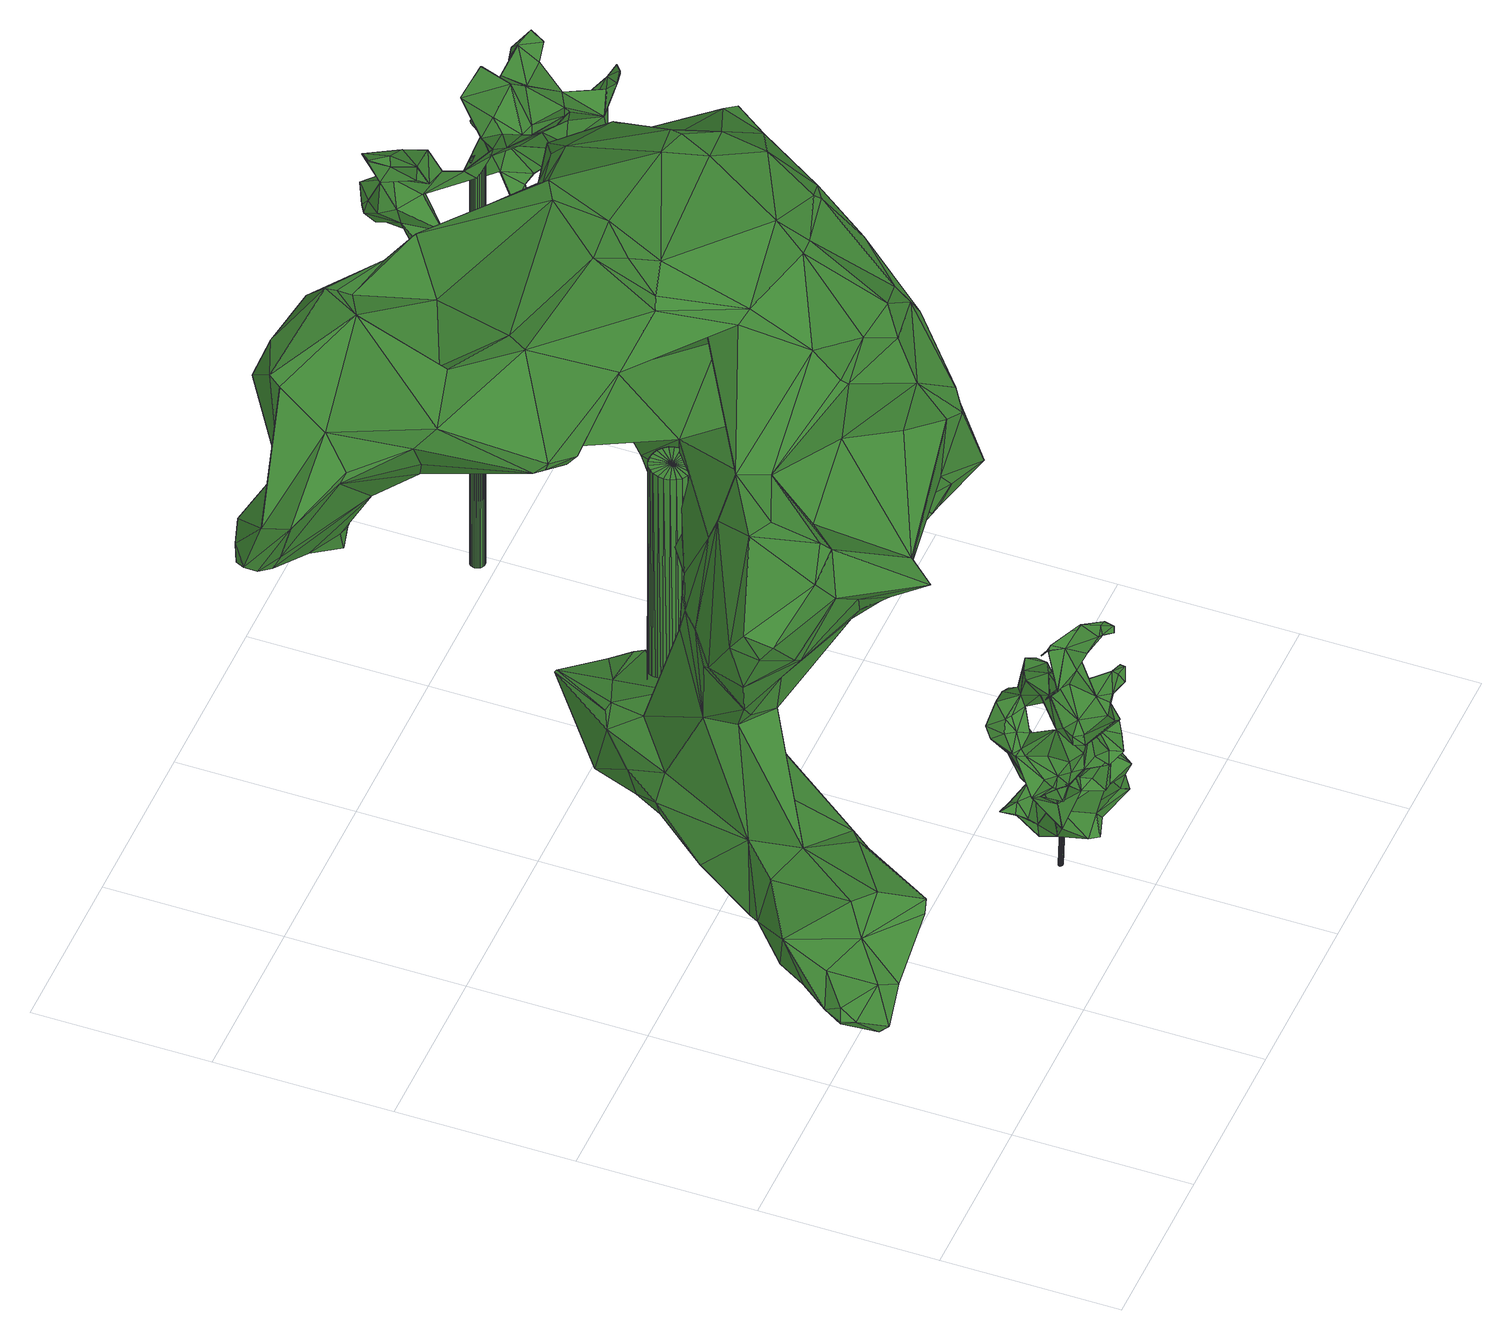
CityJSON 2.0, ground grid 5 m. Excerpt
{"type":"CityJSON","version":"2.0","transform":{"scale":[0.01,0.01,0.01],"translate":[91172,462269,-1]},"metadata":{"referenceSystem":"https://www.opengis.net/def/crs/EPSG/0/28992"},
"CityObjects":{
"tree1":{"type":"SolitaryVegetationObject","attributes":{"gtid":268,"crown_width_m":3.67,"crown_median_z":3.87,"trunk_H_m":4.57,"trunk_DBH_m":0.121,"trunk_radius_m":0.0605,"trunk_base_height_m":-0.7,"original_gtid":"273"},"geometry":[{"type":"Solid","lod":"3","boundaries":[[[[0,1,2]],[[3,4,5]],[[6,7,8]],[[9,10,11]],[[8,12,13]],[[14,15,16]],[[10,14,16]],[[17,7,6]],[[18,19,20]],[[21,0,22]],[[23,24,25]],[[26,27,28]],[[26,28,29]],[[30,31,32]],[[30,32,33]],[[34,35,36]],[[37,38,39]],[[37,39,40]],[[41,42,8]],[[43,28,44]],[[45,46,47]],[[8,13,41]],[[48,49,50]],[[51,19,52]],[[18,52,19]],[[53,54,55]],[[53,55,56]],[[57,58,59]],[[60,61,62]],[[63,64,65]],[[66,67,58]],[[68,69,70]],[[71,72,73]],[[74,75,76]],[[27,44,28]],[[77,78,79]],[[48,58,57]],[[51,52,80]],[[81,82,83]],[[36,84,34]],[[85,86,79]],[[75,87,88]],[[89,78,90]],[[60,46,61]],[[91,61,46]],[[46,45,92]],[[79,93,77]],[[94,95,96]],[[86,97,98]],[[99,100,101]],[[102,101,100]],[[103,104,105]],[[106,107,1]],[[33,25,24]],[[78,102,79]],[[108,109,110]],[[111,110,109]],[[112,113,114]],[[115,116,30]],[[80,52,117]],[[118,108,119]],[[111,108,118]],[[71,73,120]],[[12,41,13]],[[73,115,120]],[[121,122,123]],[[59,67,124]],[[125,126,11]],[[97,86,22]],[[127,63,128]],[[103,98,97]],[[97,129,130]],[[103,130,129]],[[121,49,83]],[[95,131,45]],[[91,46,117]],[[22,0,97]],[[76,84,36]],[[106,132,133]],[[134,77,135]],[[136,24,23]],[[137,138,139]],[[140,141,142]],[[143,64,63]],[[138,137,144]],[[138,144,145]],[[17,6,146]],[[22,86,21]],[[133,132,147]],[[148,149,84]],[[111,109,108]],[[131,85,150]],[[131,94,85]],[[23,25,33]],[[94,86,85]],[[21,86,94]],[[95,94,131]],[[151,5,152]],[[73,32,31]],[[6,42,41]],[[142,9,151]],[[6,8,42]],[[38,153,39]],[[39,153,154]],[[89,90,155]],[[26,156,4]],[[89,155,157]],[[158,144,159]],[[144,149,145]],[[160,139,138]],[[85,79,100]],[[17,137,119]],[[161,162,96]],[[21,96,162]],[[94,96,21]],[[41,163,6]],[[159,6,163]],[[82,59,164]],[[45,47,95]],[[16,165,166]],[[5,4,167]],[[155,168,157]],[[40,169,170]],[[24,75,33]],[[98,103,105]],[[136,145,24]],[[136,171,145]],[[4,156,167]],[[44,172,173]],[[138,145,160]],[[174,160,145]],[[98,175,79]],[[89,176,101]],[[157,176,89]],[[11,126,177]],[[75,178,29]],[[29,179,75]],[[99,85,100]],[[16,166,180]],[[73,31,116]],[[50,149,144]],[[84,149,50]],[[38,181,153]],[[128,153,181]],[[182,44,173]],[[8,183,12]],[[184,1,185]],[[184,185,106]],[[65,154,153]],[[174,186,187]],[[188,77,189]],[[158,159,190]],[[158,190,191]],[[76,152,74]],[[192,82,164]],[[152,5,74]],[[169,133,193]],[[113,161,194]],[[153,128,63]],[[39,133,40]],[[86,98,79]],[[2,64,129]],[[137,146,144]],[[70,69,29]],[[115,195,157]],[[145,196,174]],[[189,197,188]],[[106,133,39]],[[180,166,198]],[[180,198,93]],[[176,195,199]],[[157,195,176]],[[63,65,153]],[[191,200,187]],[[121,201,49]],[[99,202,20]],[[85,99,20]],[[23,33,32]],[[203,27,204]],[[87,115,30]],[[7,17,183]],[[103,143,104]],[[78,77,134]],[[59,58,67]],[[35,201,123]],[[205,201,35]],[[206,175,98]],[[151,207,140]],[[127,143,63]],[[161,96,95]],[[208,3,5]],[[176,56,101]],[[209,120,172]],[[209,71,120]],[[173,172,120]],[[193,170,169]],[[56,55,101]],[[190,17,210]],[[173,120,168]],[[182,173,168]],[[124,211,29]],[[120,115,157]],[[178,74,167]],[[93,189,77]],[[76,75,148]],[[212,121,83]],[[108,210,119]],[[49,201,205]],[[142,151,140]],[[213,156,29]],[[122,212,214]],[[215,122,214]],[[68,216,188]],[[66,217,218]],[[180,125,10]],[[155,90,168]],[[60,47,46]],[[215,76,123]],[[0,162,1]],[[215,152,76]],[[141,140,215]],[[215,140,207]],[[177,219,220]],[[147,62,61]],[[184,106,1]],[[40,133,169]],[[221,190,159]],[[64,143,103]],[[115,87,222]],[[128,181,208]],[[97,223,103]],[[2,97,0]],[[51,92,45]],[[51,45,150]],[[150,85,20]],[[151,220,219]],[[64,103,129]],[[179,204,75]],[[150,45,131]],[[133,147,193]],[[81,57,59]],[[214,141,215]],[[224,47,60]],[[224,60,194]],[[95,47,224]],[[209,172,27]],[[5,167,74]],[[115,222,225]],[[158,50,144]],[[123,201,121]],[[84,205,226]],[[212,122,121]],[[50,217,66]],[[50,66,48]],[[217,50,158]],[[199,40,176]],[[191,218,158]],[[165,189,166]],[[154,65,227]],[[68,15,69]],[[106,185,112]],[[8,7,183]],[[194,161,95]],[[95,224,194]],[[148,84,76]],[[187,200,174]],[[76,228,35]],[[87,30,88]],[[76,36,228]],[[215,207,152]],[[152,207,151]],[[33,88,30]],[[24,145,75]],[[187,186,191]],[[151,127,5]],[[83,57,81]],[[49,57,83]],[[48,57,49]],[[124,67,211]],[[2,229,64]],[[73,116,115]],[[124,164,59]],[[93,177,180]],[[16,180,10]],[[93,198,189]],[[166,189,198]],[[177,230,219]],[[231,62,114]],[[212,83,82]],[[137,17,146]],[[159,144,146]],[[159,146,6]],[[43,44,232]],[[77,188,216]],[[77,216,43]],[[10,9,142]],[[127,151,143]],[[219,143,151]],[[51,80,92]],[[150,20,51]],[[14,142,233]],[[221,183,17]],[[14,233,214]],[[234,14,214]],[[92,80,46]],[[46,80,117]],[[16,68,197]],[[188,197,68]],[[116,31,30]],[[157,168,120]],[[54,235,202]],[[23,32,72]],[[44,27,172]],[[4,222,26]],[[87,26,222]],[[1,162,161]],[[113,1,161]],[[20,19,51]],[[208,5,127]],[[75,204,87]],[[49,205,50]],[[225,4,3]],[[12,163,41]],[[10,142,14]],[[21,162,0]],[[54,202,55]],[[101,55,202]],[[81,59,82]],[[134,90,78]],[[213,167,156]],[[178,167,213]],[[136,23,72]],[[73,72,32]],[[12,183,221]],[[97,130,223]],[[223,130,103]],[[148,75,149]],[[145,149,75]],[[40,199,37]],[[193,235,170]],[[53,236,54]],[[53,40,236]],[[53,56,40]],[[189,165,197]],[[179,196,171]],[[145,171,196]],[[54,236,235]],[[180,126,125]],[[177,126,180]],[[29,211,196]],[[196,179,29]],[[215,123,122]],[[76,35,123]],[[170,235,236]],[[170,236,40]],[[40,56,176]],[[227,65,229]],[[65,64,229]],[[17,119,210]],[[190,221,17]],[[89,102,78]],[[119,137,118]],[[108,190,210]],[[75,88,33]],[[102,89,101]],[[237,105,104]],[[27,26,204]],[[225,3,195]],[[195,3,199]],[[28,238,29]],[[199,3,37]],[[37,3,208]],[[206,104,230]],[[143,219,104]],[[137,139,118]],[[239,66,218]],[[239,218,191]],[[212,192,214]],[[82,192,212]],[[182,232,44]],[[29,156,26]],[[35,228,36]],[[99,101,202]],[[209,27,203]],[[61,91,240]],[[182,168,134]],[[134,168,90]],[[43,216,238]],[[28,43,238]],[[70,29,238]],[[235,240,91]],[[108,139,190]],[[105,206,98]],[[234,214,29]],[[225,195,115]],[[191,190,200]],[[196,239,174]],[[160,174,200]],[[211,66,239]],[[211,239,196]],[[165,16,197]],[[174,239,186]],[[211,67,66]],[[186,239,191]],[[158,218,217]],[[10,125,11]],[[194,231,114]],[[178,75,74]],[[231,60,62]],[[241,232,134]],[[182,134,232]],[[68,16,15]],[[136,72,171]],[[194,114,113]],[[93,230,177]],[[79,230,93]],[[135,241,134]],[[234,29,69]],[[234,69,15]],[[179,171,72]],[[72,204,179]],[[209,72,71]],[[26,87,204]],[[175,230,79]],[[225,222,4]],[[37,208,181]],[[37,181,38]],[[208,127,128]],[[84,50,205]],[[72,209,203]],[[213,29,178]],[[194,60,231]],[[9,11,242]],[[11,177,242]],[[220,242,177]],[[151,242,220]],[[9,242,151]],[[235,52,18]],[[68,238,216]],[[15,14,234]],[[39,154,107]],[[112,185,113]],[[159,163,221]],[[221,163,12]],[[102,100,79]],[[104,219,230]],[[112,132,106]],[[147,132,112]],[[113,185,1]],[[2,1,229]],[[227,243,154]],[[1,243,227]],[[39,107,106]],[[97,2,129]],[[1,227,229]],[[1,107,243]],[[243,107,154]],[[147,114,62]],[[147,112,114]],[[142,141,233]],[[202,235,18]],[[202,18,20]],[[147,240,193]],[[61,240,147]],[[193,240,235]],[[70,238,68]],[[237,206,105]],[[237,104,206]],[[206,230,175]],[[108,110,139]],[[118,139,111]],[[111,139,110]],[[190,139,200]],[[200,139,160]],[[43,232,77]],[[77,232,135]],[[135,232,241]],[[117,52,91]],[[235,91,52]],[[214,233,141]],[[203,204,72]],[[205,35,226]],[[34,226,35]],[[84,226,34]],[[66,58,48]],[[214,192,164]],[[29,164,124]],[[214,164,29]],[[244,245,246]],[[244,246,247]],[[247,246,248]],[[247,248,249]],[[246,245,250]],[[246,250,248]],[[248,250,251]],[[248,251,249]],[[250,245,252]],[[250,252,251]],[[251,252,253]],[[251,253,249]],[[252,245,254]],[[252,254,253]],[[253,254,255]],[[253,255,249]],[[254,245,256]],[[254,256,255]],[[255,256,257]],[[255,257,249]],[[256,245,258]],[[256,258,257]],[[257,258,259]],[[257,259,249]],[[258,245,260]],[[258,260,259]],[[259,260,261]],[[259,261,249]],[[260,245,262]],[[260,262,261]],[[261,262,263]],[[261,263,249]],[[262,245,264]],[[262,264,263]],[[263,264,265]],[[263,265,249]],[[264,245,266]],[[264,266,265]],[[265,266,267]],[[265,267,249]],[[266,245,268]],[[266,268,267]],[[267,268,269]],[[267,269,249]],[[268,245,270]],[[268,270,269]],[[269,270,271]],[[269,271,249]],[[270,245,272]],[[270,272,271]],[[271,272,273]],[[271,273,249]],[[272,245,274]],[[272,274,273]],[[273,274,275]],[[273,275,249]],[[274,245,276]],[[274,276,275]],[[275,276,277]],[[275,277,249]],[[276,245,278]],[[276,278,277]],[[277,278,279]],[[277,279,249]],[[278,245,280]],[[278,280,279]],[[279,280,281]],[[279,281,249]],[[280,245,282]],[[280,282,281]],[[281,282,283]],[[281,283,249]],[[282,245,284]],[[282,284,283]],[[283,284,285]],[[283,285,249]],[[284,245,286]],[[284,286,285]],[[285,286,287]],[[285,287,249]],[[286,245,288]],[[286,288,287]],[[287,288,289]],[[287,289,249]],[[288,245,290]],[[288,290,289]],[[289,290,291]],[[289,291,249]],[[290,245,292]],[[290,292,291]],[[291,292,293]],[[291,293,249]],[[292,245,244]],[[292,244,293]],[[293,244,247]],[[293,247,249]]]]}]},
"tree2":{"type":"SolitaryVegetationObject","attributes":{"gtid":142,"crown_width_m":17.83,"crown_median_z":10.06,"trunk_H_m":10.73,"trunk_DBH_m":1.25,"trunk_radius_m":0.626,"trunk_base_height_m":-0.67,"original_gtid":"146"},"geometry":[{"type":"Solid","lod":"3","boundaries":[[[[294,295,296]],[[297,298,299]],[[300,301,302]],[[303,304,305]],[[306,307,308]],[[309,310,311]],[[312,313,307]],[[314,315,316]],[[317,318,319]],[[310,320,311]],[[321,322,323]],[[324,325,326]],[[326,325,327]],[[326,327,328]],[[329,330,331]],[[332,333,334]],[[335,336,337]],[[314,338,315]],[[339,315,338]],[[340,341,336]],[[342,336,341]],[[343,344,345]],[[346,347,348]],[[349,301,350]],[[351,352,353]],[[354,355,320]],[[354,330,355]],[[356,357,358]],[[328,359,360]],[[361,362,363]],[[360,359,364]],[[365,366,367]],[[359,328,368]],[[369,370,371]],[[372,373,374]],[[314,375,338]],[[335,376,336]],[[377,378,379]],[[380,378,377]],[[381,382,383]],[[384,385,386]],[[387,388,389]],[[363,390,391]],[[392,393,394]],[[395,396,397]],[[319,318,398]],[[399,347,346]],[[294,296,400]],[[294,400,401]],[[397,402,403]],[[404,405,406]],[[339,338,395]],[[407,408,404]],[[409,404,408]],[[325,410,327]],[[411,412,413]],[[305,414,303]],[[415,361,416]],[[352,388,417]],[[418,419,420]],[[421,422,423]],[[353,424,425]],[[426,427,428]],[[297,426,428]],[[429,430,431]],[[377,321,432]],[[433,321,377]],[[434,319,435]],[[436,437,299]],[[438,379,439]],[[440,441,442]],[[443,353,340]],[[350,444,445]],[[377,432,446]],[[447,448,449]],[[308,307,313]],[[450,451,452]],[[436,299,298]],[[453,305,454]],[[305,304,454]],[[412,455,413]],[[328,360,326]],[[435,456,457]],[[458,459,308]],[[458,308,313]],[[383,460,442]],[[461,462,328]],[[463,408,407]],[[321,323,464]],[[434,465,317]],[[466,437,467]],[[374,422,421]],[[459,374,308]],[[415,468,469]],[[421,308,374]],[[316,470,403]],[[379,378,471]],[[361,472,362]],[[473,294,401]],[[474,475,447]],[[379,322,433]],[[344,476,477]],[[448,446,478]],[[478,446,432]],[[304,303,479]],[[412,467,436]],[[432,480,475]],[[480,447,475]],[[481,482,483]],[[342,341,484]],[[436,467,437]],[[485,486,487]],[[485,487,488]],[[440,489,441]],[[412,298,490]],[[299,437,466]],[[466,297,299]],[[426,297,466]],[[447,449,474]],[[379,433,377]],[[439,379,483]],[[363,362,440]],[[312,307,306]],[[491,312,306]],[[448,478,449]],[[474,449,478]],[[306,421,390]],[[312,492,313]],[[306,390,491]],[[491,493,312]],[[336,342,337]],[[414,305,453]],[[304,494,495]],[[310,454,495]],[[493,309,312]],[[493,453,309]],[[446,448,380]],[[453,454,309]],[[496,479,303]],[[353,425,340]],[[308,421,306]],[[497,498,499]],[[453,493,414]],[[447,500,448]],[[390,501,491]],[[446,380,377]],[[473,401,502]],[[473,502,503]],[[325,324,441]],[[362,489,440]],[[313,504,458]],[[458,504,330]],[[493,382,505]],[[372,506,431]],[[505,382,381]],[[501,383,382]],[[501,382,491]],[[336,376,340]],[[346,507,399]],[[399,507,508]],[[509,406,510]],[[406,405,510]],[[461,511,462]],[[328,327,343]],[[383,442,381]],[[324,381,442]],[[324,442,441]],[[417,424,352]],[[493,491,382]],[[512,310,494]],[[513,514,426]],[[433,322,321]],[[478,475,474]],[[478,432,475]],[[486,500,367]],[[447,367,500]],[[432,321,480]],[[435,515,434]],[[516,455,427]],[[490,427,455]],[[517,518,356]],[[479,519,304]],[[387,520,521]],[[522,523,524]],[[524,523,517]],[[434,317,319]],[[512,525,526]],[[527,512,526]],[[353,443,351]],[[426,528,513]],[[297,428,298]],[[420,519,479]],[[436,298,412]],[[503,455,516]],[[296,529,400]],[[403,530,316]],[[384,509,531]],[[532,484,417]],[[424,417,484]],[[521,386,533]],[[507,534,508]],[[337,535,536]],[[537,396,538]],[[309,311,492]],[[539,540,541]],[[542,543,544]],[[542,545,543]],[[439,483,482]],[[340,425,341]],[[424,341,425]],[[379,438,322]],[[481,483,546]],[[379,546,483]],[[480,321,367]],[[547,439,482]],[[548,549,550]],[[480,367,447]],[[547,551,438]],[[434,515,465]],[[552,465,515]],[[348,553,468]],[[356,548,554]],[[504,492,311]],[[340,555,556]],[[438,439,547]],[[327,476,343]],[[399,542,544]],[[399,545,542]],[[367,321,464]],[[390,460,501]],[[390,363,460]],[[457,515,435]],[[457,552,515]],[[557,402,558]],[[427,558,402]],[[490,455,412]],[[479,559,420]],[[456,384,531]],[[459,372,374]],[[560,395,561]],[[359,368,550]],[[462,368,328]],[[562,396,537]],[[563,554,564]],[[332,545,399]],[[565,566,567]],[[353,352,424]],[[503,502,455]],[[413,455,502]],[[427,426,558]],[[448,378,380]],[[358,369,549]],[[568,517,523]],[[568,523,543]],[[469,435,319]],[[456,435,469]],[[488,569,546]],[[481,546,569]],[[548,356,358]],[[457,456,510]],[[465,552,570]],[[409,564,344]],[[505,370,571]],[[570,444,300]],[[558,426,514]],[[409,408,563]],[[499,563,408]],[[527,572,331]],[[526,572,527]],[[309,454,310]],[[411,375,573]],[[411,401,375]],[[567,574,333]],[[421,423,391]],[[362,472,392]],[[419,575,576]],[[543,523,522]],[[427,402,516]],[[441,410,325]],[[441,489,410]],[[494,519,420]],[[378,448,471]],[[552,457,444]],[[470,316,577]],[[315,577,316]],[[513,578,557]],[[528,578,513]],[[402,557,578]],[[579,569,540]],[[579,481,569]],[[320,355,311]],[[513,557,514]],[[557,558,514]],[[302,477,580]],[[384,386,509]],[[521,509,386]],[[445,404,409]],[[450,581,451]],[[482,581,450]],[[344,302,349]],[[344,349,409]],[[560,561,375]],[[343,461,328]],[[570,300,302]],[[582,583,387]],[[409,350,445]],[[335,337,536]],[[584,408,463]],[[499,408,584]],[[585,395,586]],[[531,509,510]],[[531,510,456]],[[444,457,510]],[[477,302,344]],[[396,587,538]],[[493,505,571]],[[493,571,414]],[[576,420,419]],[[588,568,418]],[[348,468,415]],[[369,571,370]],[[324,326,589]],[[494,310,495]],[[371,364,369]],[[431,430,400]],[[315,339,577]],[[339,470,577]],[[391,529,416]],[[391,416,361]],[[469,384,456]],[[322,551,323]],[[438,551,322]],[[445,444,510]],[[590,477,476]],[[590,476,410]],[[415,319,398]],[[319,415,469]],[[410,394,590]],[[516,397,591]],[[553,347,399]],[[397,403,470]],[[538,562,537]],[[335,582,451]],[[497,522,498]],[[419,418,575]],[[576,575,334]],[[489,392,410]],[[294,473,592]],[[592,295,294]],[[593,295,592]],[[526,525,576]],[[351,443,389]],[[544,385,399]],[[594,485,546]],[[296,595,346]],[[440,460,363]],[[583,536,532]],[[303,414,571]],[[303,571,496]],[[402,578,403]],[[317,580,318]],[[524,517,596]],[[517,356,596]],[[337,342,535]],[[348,347,553]],[[370,324,589]],[[370,589,371]],[[335,536,582]],[[582,536,583]],[[367,366,486]],[[541,366,365]],[[541,488,366]],[[532,536,535]],[[529,373,400]],[[518,517,559]],[[522,597,543]],[[375,314,573]],[[348,296,346]],[[598,581,481]],[[354,320,512]],[[544,533,386]],[[351,389,352]],[[393,398,318]],[[318,580,393]],[[381,324,370]],[[381,370,505]],[[398,393,415]],[[586,372,459]],[[539,556,540]],[[339,397,470]],[[395,397,339]],[[516,402,397]],[[332,418,545]],[[352,389,388]],[[331,599,329]],[[507,346,595]],[[464,365,367]],[[349,302,301]],[[405,404,445]],[[448,500,471]],[[510,405,445]],[[600,518,559]],[[600,559,479]],[[334,575,601]],[[362,392,489]],[[417,602,532]],[[388,602,417]],[[387,389,520]],[[364,549,369]],[[554,522,524]],[[428,490,298]],[[520,539,509]],[[519,494,304]],[[296,416,529]],[[603,587,396]],[[538,334,562]],[[585,587,603]],[[395,603,396]],[[528,403,578]],[[395,585,603]],[[535,484,532]],[[304,495,454]],[[467,530,466]],[[573,530,467]],[[343,476,344]],[[504,313,492]],[[517,604,559]],[[420,559,604]],[[524,596,554]],[[554,511,564]],[[356,554,596]],[[548,358,549]],[[345,564,511]],[[359,549,364]],[[340,605,555]],[[389,443,520]],[[392,394,410]],[[393,392,472]],[[361,393,472]],[[554,462,511]],[[521,584,387]],[[544,584,521]],[[511,461,345]],[[360,364,589]],[[371,589,364]],[[360,589,326]],[[593,592,473]],[[482,450,547]],[[507,595,593]],[[407,606,450]],[[544,597,499]],[[543,597,544]],[[533,544,521]],[[526,334,572]],[[526,576,334]],[[440,442,460]],[[399,508,565]],[[395,338,561]],[[607,534,507]],[[595,295,593]],[[296,295,595]],[[340,556,443]],[[518,608,357]],[[499,609,563]],[[588,420,568]],[[532,387,583]],[[388,387,532]],[[602,388,532]],[[421,391,390]],[[394,477,590]],[[461,343,345]],[[550,549,359]],[[375,561,338]],[[503,516,473]],[[411,573,467]],[[411,467,412]],[[349,350,409]],[[568,604,517]],[[565,567,333]],[[600,496,608]],[[608,496,571]],[[600,479,496]],[[348,416,296]],[[415,416,348]],[[317,465,570]],[[330,329,458]],[[598,481,605]],[[547,450,606]],[[494,420,525]],[[576,525,420]],[[570,580,317]],[[422,373,423]],[[512,494,525]],[[565,574,566]],[[565,610,574]],[[504,355,330]],[[527,354,512]],[[386,385,544]],[[469,385,384]],[[527,331,354]],[[354,331,330]],[[570,552,444]],[[579,555,605]],[[423,373,529]],[[579,605,481]],[[300,350,301]],[[300,444,350]],[[570,302,580]],[[345,344,564]],[[409,563,564]],[[361,363,391]],[[426,403,528]],[[582,387,584]],[[582,584,463]],[[544,499,584]],[[375,506,560]],[[545,418,568]],[[545,568,543]],[[509,521,520]],[[410,476,327]],[[334,538,587]],[[334,587,572]],[[431,373,372]],[[411,502,401]],[[413,502,411]],[[562,334,396]],[[341,424,484]],[[342,484,535]],[[415,393,361]],[[554,548,368]],[[462,554,368]],[[563,609,554]],[[593,473,607]],[[368,548,550]],[[597,497,499]],[[522,497,597]],[[554,609,522]],[[547,611,551]],[[498,522,609]],[[498,609,499]],[[477,612,580]],[[394,612,477]],[[428,427,490]],[[580,612,393]],[[394,393,612]],[[588,418,420]],[[332,601,418]],[[418,601,575]],[[334,601,332]],[[399,333,332]],[[311,355,504]],[[401,400,430]],[[401,430,375]],[[506,586,560]],[[506,372,586]],[[316,530,314]],[[573,314,530]],[[560,586,395]],[[423,529,391]],[[357,356,518]],[[451,581,335]],[[481,581,482]],[[598,335,581]],[[591,396,610]],[[396,591,397]],[[539,443,556]],[[334,574,613]],[[396,334,613]],[[429,375,430]],[[399,565,333]],[[396,613,610]],[[508,534,516]],[[607,516,534]],[[406,509,541]],[[569,541,540]],[[608,369,358]],[[600,608,518]],[[568,420,604]],[[574,610,613]],[[591,610,565]],[[591,565,508]],[[358,357,614]],[[608,571,369]],[[608,614,357]],[[608,358,614]],[[579,540,555]],[[556,555,540]],[[520,443,539]],[[400,373,431]],[[551,611,323]],[[323,611,464]],[[464,611,365]],[[404,406,611]],[[404,611,407]],[[374,373,422]],[[407,611,606]],[[547,606,611]],[[331,587,585]],[[572,587,331]],[[333,574,334]],[[566,574,567]],[[459,599,586]],[[331,585,599]],[[586,599,585]],[[458,599,459]],[[329,599,458]],[[452,463,407]],[[407,450,452]],[[463,452,582]],[[451,582,452]],[[516,607,473]],[[516,591,508]],[[607,507,593]],[[509,539,541]],[[512,320,310]],[[309,492,312]],[[375,429,506]],[[431,506,429]],[[611,541,365]],[[541,569,488]],[[611,406,541]],[[426,530,403]],[[466,530,426]],[[366,488,487]],[[469,468,385]],[[399,385,468]],[[553,399,468]],[[501,460,383]],[[605,340,376]],[[598,605,376]],[[335,598,376]],[[471,500,486]],[[366,487,486]],[[379,471,594]],[[546,379,594]],[[546,485,488]],[[471,486,485]],[[594,471,485]],[[615,616,617]],[[615,617,618]],[[618,617,619]],[[618,619,620]],[[617,616,621]],[[617,621,619]],[[619,621,622]],[[619,622,620]],[[621,616,623]],[[621,623,622]],[[622,623,624]],[[622,624,620]],[[623,616,625]],[[623,625,624]],[[624,625,626]],[[624,626,620]],[[625,616,627]],[[625,627,626]],[[626,627,628]],[[626,628,620]],[[627,616,629]],[[627,629,628]],[[628,629,630]],[[628,630,620]],[[629,616,631]],[[629,631,630]],[[630,631,632]],[[630,632,620]],[[631,616,633]],[[631,633,632]],[[632,633,634]],[[632,634,620]],[[633,616,635]],[[633,635,634]],[[634,635,636]],[[634,636,620]],[[635,616,637]],[[635,637,636]],[[636,637,638]],[[636,638,620]],[[637,616,639]],[[637,639,638]],[[638,639,640]],[[638,640,620]],[[639,616,641]],[[639,641,640]],[[640,641,642]],[[640,642,620]],[[641,616,643]],[[641,643,642]],[[642,643,644]],[[642,644,620]],[[643,616,645]],[[643,645,644]],[[644,645,646]],[[644,646,620]],[[645,616,647]],[[645,647,646]],[[646,647,648]],[[646,648,620]],[[647,616,649]],[[647,649,648]],[[648,649,650]],[[648,650,620]],[[649,616,651]],[[649,651,650]],[[650,651,652]],[[650,652,620]],[[651,616,653]],[[651,653,652]],[[652,653,654]],[[652,654,620]],[[653,616,655]],[[653,655,654]],[[654,655,656]],[[654,656,620]],[[655,616,657]],[[655,657,656]],[[656,657,658]],[[656,658,620]],[[657,616,659]],[[657,659,658]],[[658,659,660]],[[658,660,620]],[[659,616,661]],[[659,661,660]],[[660,661,662]],[[660,662,620]],[[661,616,663]],[[661,663,662]],[[662,663,664]],[[662,664,620]],[[663,616,615]],[[663,615,664]],[[664,615,618]],[[664,618,620]]]]}]},
"tree3":{"type":"SolitaryVegetationObject","attributes":{"gtid":144,"crown_width_m":5.52,"crown_median_z":13.32,"trunk_H_m":14.08,"trunk_DBH_m":0.417,"trunk_radius_m":0.209,"trunk_base_height_m":-0.76,"original_gtid":"148"},"geometry":[{"type":"Solid","lod":"3","boundaries":[[[[665,666,667]],[[668,669,670]],[[671,672,673]],[[674,675,676]],[[677,678,679]],[[680,681,682]],[[683,684,685]],[[686,680,682]],[[687,688,689]],[[674,690,675]],[[691,686,692]],[[692,693,694]],[[695,696,697]],[[698,669,668]],[[697,687,699]],[[678,700,701]],[[702,703,704]],[[705,706,707]],[[708,669,698]],[[670,669,708]],[[676,709,687]],[[676,687,697]],[[710,711,712]],[[713,714,715]],[[713,716,714]],[[717,718,719]],[[717,719,720]],[[721,722,723]],[[685,724,725]],[[726,727,728]],[[725,729,730]],[[731,732,733]],[[731,733,734]],[[695,735,672]],[[736,737,738]],[[665,667,739]],[[723,698,721]],[[735,740,673]],[[741,742,743]],[[737,744,745]],[[746,747,748]],[[749,750,751]],[[706,752,753]],[[728,695,697]],[[754,755,676]],[[756,680,757]],[[739,716,758]],[[759,760,744]],[[761,703,762]],[[763,764,765]],[[671,766,672]],[[767,738,745]],[[768,769,770]],[[771,772,668]],[[721,668,772]],[[676,675,754]],[[698,723,708]],[[773,749,774]],[[749,751,774]],[[668,670,771]],[[775,776,673]],[[759,718,760]],[[712,777,752]],[[706,705,751]],[[684,778,779]],[[761,680,686]],[[761,686,780]],[[673,740,775]],[[727,775,740]],[[678,693,679]],[[744,748,759]],[[730,741,743]],[[781,720,782]],[[683,743,742]],[[735,695,740]],[[734,770,769]],[[768,783,695]],[[727,726,784]],[[727,784,775]],[[739,758,665]],[[742,785,683]],[[786,683,785]],[[745,787,767]],[[729,725,724]],[[685,684,724]],[[788,789,790]],[[666,763,791]],[[765,792,763]],[[760,718,717]],[[704,793,702]],[[686,682,692]],[[756,779,794]],[[770,795,783]],[[752,796,753]],[[752,701,796]],[[730,743,685]],[[730,685,725]],[[685,743,683]],[[797,751,705]],[[746,798,747]],[[678,799,700]],[[760,717,787]],[[787,800,767]],[[766,781,782]],[[766,782,670]],[[787,717,720]],[[787,720,788]],[[714,801,715]],[[763,715,801]],[[711,701,777]],[[781,671,775]],[[776,775,671]],[[802,803,786]],[[701,700,796]],[[718,759,747]],[[721,698,668]],[[762,804,805]],[[802,805,679]],[[736,738,767]],[[724,779,729]],[[806,804,762]],[[806,677,804]],[[807,808,809]],[[810,793,704]],[[811,800,812]],[[751,750,710]],[[680,803,802]],[[710,712,706]],[[701,694,678]],[[693,678,694]],[[754,713,813]],[[754,813,814]],[[785,805,786]],[[786,805,802]],[[815,816,773]],[[812,817,818]],[[736,819,820]],[[767,819,736]],[[722,821,822]],[[800,819,767]],[[722,822,723]],[[794,683,823]],[[794,823,803]],[[666,791,667]],[[695,672,768]],[[800,824,819]],[[691,825,808]],[[701,752,777]],[[758,716,690]],[[758,809,826]],[[827,820,828]],[[679,829,677]],[[774,770,773]],[[680,802,681]],[[748,747,759]],[[700,799,825]],[[808,780,691]],[[818,784,699]],[[744,830,745]],[[809,831,832]],[[809,833,831]],[[733,815,734]],[[679,805,829]],[[787,788,790]],[[712,711,777]],[[746,748,737]],[[818,817,789]],[[742,805,785]],[[799,834,825]],[[814,792,835]],[[754,814,755]],[[789,836,818]],[[773,816,837]],[[773,837,753]],[[718,747,798]],[[677,799,678]],[[745,830,787]],[[706,712,752]],[[728,740,695]],[[809,758,807]],[[688,687,838]],[[834,808,825]],[[684,779,724]],[[732,723,822]],[[711,750,694]],[[819,824,820]],[[839,836,789]],[[713,690,716]],[[805,742,840]],[[805,840,762]],[[774,795,770]],[[808,795,774]],[[730,757,741]],[[744,760,830]],[[711,694,701]],[[818,699,812]],[[841,842,821]],[[680,761,762]],[[736,820,827]],[[837,816,843]],[[749,796,750]],[[740,728,727]],[[780,835,761]],[[692,682,681]],[[829,805,804]],[[765,704,703]],[[745,738,737]],[[758,690,807]],[[841,827,816]],[[732,822,821]],[[816,732,821]],[[841,736,827]],[[732,731,844]],[[677,829,804]],[[821,842,816]],[[841,816,842]],[[810,764,832]],[[814,780,808]],[[774,814,808]],[[676,795,674]],[[772,722,721]],[[771,722,772]],[[726,697,699]],[[728,697,726]],[[784,726,699]],[[689,811,812]],[[689,812,699]],[[705,707,845]],[[781,788,720]],[[766,732,844]],[[723,732,708]],[[797,705,845]],[[837,707,753]],[[796,749,753]],[[773,753,749]],[[834,846,847]],[[672,844,768]],[[768,844,731]],[[774,755,814]],[[709,755,774]],[[790,789,817]],[[709,676,755]],[[811,688,797]],[[775,839,781]],[[784,818,836]],[[784,836,839]],[[670,732,766]],[[708,732,670]],[[737,736,798]],[[737,798,746]],[[776,671,673]],[[709,838,687]],[[751,838,709]],[[679,693,681]],[[679,681,802]],[[787,830,760]],[[736,848,718]],[[798,736,718]],[[775,784,839]],[[811,824,800]],[[843,828,824]],[[845,824,811]],[[843,824,845]],[[735,673,672]],[[766,671,781]],[[787,849,800]],[[809,808,833]],[[694,691,692]],[[729,756,730]],[[756,757,730]],[[835,780,814]],[[845,707,843]],[[843,707,837]],[[779,756,729]],[[715,813,713]],[[677,846,799]],[[834,799,846]],[[691,700,825]],[[847,846,806]],[[677,806,846]],[[700,691,694]],[[765,764,704]],[[810,704,764]],[[714,716,801]],[[676,783,795]],[[710,750,711]],[[816,828,843]],[[827,828,816]],[[690,674,807]],[[672,766,844]],[[756,794,680]],[[803,680,794]],[[848,720,719]],[[763,801,791]],[[808,850,833]],[[700,750,796]],[[710,706,751]],[[709,774,751]],[[744,737,748]],[[670,722,771]],[[782,722,670]],[[782,720,722]],[[722,720,821]],[[792,765,703]],[[800,849,812]],[[835,703,761]],[[835,792,703]],[[731,734,769]],[[713,675,690]],[[754,675,713]],[[806,762,703]],[[806,703,847]],[[702,847,703]],[[680,762,757]],[[832,793,810]],[[831,793,832]],[[731,769,768]],[[702,793,847]],[[831,847,793]],[[815,851,734]],[[741,757,840]],[[762,840,757]],[[692,681,693]],[[699,687,689]],[[848,719,718]],[[739,801,716]],[[667,791,801]],[[667,801,739]],[[783,676,696]],[[783,696,695]],[[786,823,683]],[[803,823,786]],[[691,780,686]],[[788,781,839]],[[788,839,789]],[[683,778,684]],[[741,840,742]],[[845,811,797]],[[758,826,665]],[[706,753,707]],[[666,826,763]],[[666,665,826]],[[832,764,826]],[[809,832,826]],[[764,763,826]],[[841,821,848]],[[720,848,821]],[[841,848,736]],[[812,849,817]],[[790,849,787]],[[817,849,790]],[[814,813,792]],[[763,813,715]],[[792,813,763]],[[815,732,816]],[[733,732,815]],[[808,674,795]],[[807,674,808]],[[697,696,676]],[[768,770,783]],[[770,851,773]],[[770,734,851]],[[820,824,828]],[[815,773,851]],[[847,831,850]],[[833,850,831]],[[847,850,834]],[[808,834,850]],[[700,694,750]],[[811,689,688]],[[797,838,751]],[[688,838,797]],[[794,779,778]],[[794,778,683]],[[852,853,854]],[[852,854,855]],[[855,854,856]],[[855,856,857]],[[854,853,858]],[[854,858,856]],[[856,858,859]],[[856,859,857]],[[858,853,860]],[[858,860,859]],[[859,860,861]],[[859,861,857]],[[860,853,862]],[[860,862,861]],[[861,862,863]],[[861,863,857]],[[862,853,864]],[[862,864,863]],[[863,864,865]],[[863,865,857]],[[864,853,866]],[[864,866,865]],[[865,866,867]],[[865,867,857]],[[866,853,868]],[[866,868,867]],[[867,868,869]],[[867,869,857]],[[868,853,870]],[[868,870,869]],[[869,870,871]],[[869,871,857]],[[870,853,872]],[[870,872,871]],[[871,872,873]],[[871,873,857]],[[872,853,874]],[[872,874,873]],[[873,874,875]],[[873,875,857]],[[874,853,876]],[[874,876,875]],[[875,876,877]],[[875,877,857]],[[876,853,878]],[[876,878,877]],[[877,878,879]],[[877,879,857]],[[878,853,880]],[[878,880,879]],[[879,880,881]],[[879,881,857]],[[880,853,882]],[[880,882,881]],[[881,882,883]],[[881,883,857]],[[882,853,884]],[[882,884,883]],[[883,884,885]],[[883,885,857]],[[884,853,886]],[[884,886,885]],[[885,886,887]],[[885,887,857]],[[886,853,888]],[[886,888,887]],[[887,888,889]],[[887,889,857]],[[888,853,890]],[[888,890,889]],[[889,890,891]],[[889,891,857]],[[890,853,892]],[[890,892,891]],[[891,892,893]],[[891,893,857]],[[892,853,894]],[[892,894,893]],[[893,894,895]],[[893,895,857]],[[894,853,896]],[[894,896,895]],[[895,896,897]],[[895,897,857]],[[896,853,898]],[[896,898,897]],[[897,898,899]],[[897,899,857]],[[898,853,900]],[[898,900,899]],[[899,900,901]],[[899,901,857]],[[900,853,852]],[[900,852,901]],[[901,852,855]],[[901,855,857]]]]}]}
},
"vertices":[
[1036,161,174],[1131,167,180],[1072,100,262],[1009,287,432],[936,268,499],[976,189,486],[1003,142,901],[1002,142,902],[988,111,908],[911,132,509],[869,145,496],[878,186,489],[961,131,893],[974,106,898],[869,145,498],[855,175,488],[816,167,480],[975,196,895],[1030,345,197],[972,340,163],[949,304,177],[991,183,155],[974,142,167],[1011,363,687],[1015,305,689],[1029,340,680],[908,310,533],[889,338,543],[855,312,522],[875,224,604],[1015,383,573],[1024,414,553],[1015,385,574],[1028,334,659],[1052,104,712],[1021,92,688],[1063,123,703],[1043,283,414],[1077,200,405],[1111,260,330],[1105,291,333],[975,105,897],[989,110,907],[822,315,524],[826,326,525],[972,340,161],[1008,405,163],[1012,339,170],[911,97,666],[944,103,680],[944,142,688],[970,373,168],[1002,382,182],[1063,214,305],[1057,250,204],[960,258,313],[976,269,334],[878,63,688],[860,142,626],[829,126,623],[1094,376,144],[1094,377,146],[1095,376,145],[1056,88,370],[1059,107,324],[1061,109,324],[890,170,644],[839,165,630],[842,207,476],[883,192,493],[886,252,491],[923,410,593],[947,350,618],[991,418,568],[1024,185,542],[974,239,621],[1048,173,621],[781,254,435],[870,301,393],[882,210,252],[959,411,174],[877,61,687],[831,125,623],[898,58,678],[1041,136,695],[906,233,197],[947,165,176],[948,339,582],[957,326,629],[907,332,364],[884,326,389],[1009,406,165],[970,373,166],[856,214,362],[974,263,154],[974,264,152],[1057,250,202],[1014,170,205],[921,229,277],[933,260,273],[906,241,275],[938,313,306],[895,274,357],[1019,138,336],[952,157,386],[959,256,315],[1149,231,250],[1148,230,250],[883,250,867],[854,257,872],[855,256,870],[855,258,870],[1158,275,143],[1152,234,133],[1157,276,142],[953,368,557],[1022,414,552],[960,413,174],[883,252,865],[903,250,867],[889,424,534],[944,102,678],[928,127,657],[988,134,665],[827,159,615],[855,174,486],[834,210,469],[1034,139,409],[1072,170,407],[1059,120,271],[1043,173,221],[928,292,157],[1147,231,250],[1134,333,307],[871,300,395],[849,247,466],[970,350,685],[923,220,851],[916,209,764],[883,250,865],[946,67,519],[925,98,531],[898,87,507],[972,116,362],[952,186,792],[946,273,723],[976,195,893],[1101,317,270],[981,183,662],[952,201,708],[927,292,158],[977,114,478],[1029,112,538],[1101,175,400],[1065,212,306],[907,347,393],[907,268,504],[959,389,412],[921,186,787],[935,163,840],[876,216,754],[1121,239,154],[1036,163,173],[963,131,891],[829,158,614],[772,165,462],[774,164,461],[944,196,501],[902,368,448],[1132,333,308],[1101,328,282],[937,333,684],[866,364,547],[863,400,520],[863,238,734],[858,214,364],[988,299,362],[907,168,378],[934,195,604],[924,287,660],[816,166,478],[1077,199,407],[903,367,450],[985,146,901],[1118,214,216],[1153,234,135],[835,237,739],[834,237,741],[806,207,467],[791,235,439],[921,218,852],[857,212,759],[860,142,624],[1103,329,281],[1135,265,136],[973,361,425],[910,257,682],[802,196,468],[803,196,466],[1017,315,400],[857,214,759],[974,107,682],[960,236,249],[912,361,572],[946,338,582],[974,108,684],[913,218,371],[1001,94,523],[1026,206,424],[897,373,568],[902,248,868],[866,202,624],[913,96,664],[912,193,499],[902,143,605],[959,143,560],[827,238,464],[915,204,736],[876,214,752],[945,116,366],[951,155,388],[955,139,889],[910,312,531],[1038,207,320],[1065,286,196],[948,291,453],[1033,117,696],[1061,122,271],[1035,117,694],[1073,101,262],[909,169,376],[1135,266,138],[849,301,506],[910,132,511],[905,161,517],[1038,362,234],[1099,316,272],[917,214,383],[849,299,508],[863,236,732],[1040,362,232],[870,276,486],[932,182,400],[1116,214,218],[981,252,30],[975,252,30],[981,254,30],[974,235,487],[974,236,487],[968,234,487],[980,255,30],[973,238,487],[979,256,30],[972,239,487],[978,257,30],[971,240,487],[976,258,30],[969,240,487],[975,258,30],[968,240,487],[973,258,30],[966,240,487],[972,257,30],[965,240,487],[971,256,30],[963,239,487],[970,255,30],[962,237,487],[969,253,30],[962,236,487],[969,252,30],[962,234,487],[969,250,30],[962,233,487],[970,249,30],[963,231,487],[971,248,30],[964,230,487],[972,247,30],[965,229,487],[974,246,30],[966,229,487],[975,246,30],[968,228,487],[977,246,30],[969,229,487],[978,247,30],[971,229,487],[979,248,30],[972,230,487],[980,249,30],[973,232,487],[981,251,30],[974,233,487],
[514,1478,1420],[576,1423,1412],[711,1359,1611],[249,2144,1055],[167,2139,1117],[190,2207,1106],[668,686,1084],[749,630,1041],[788,535,1082],[1851,1367,1243],[1812,1580,1248],[1886,1475,1342],[1375,1375,1782],[1418,1468,1789],[1328,1489,1797],[1787,1500,1542],[1710,1567,1402],[1570,1650,1603],[1504,1393,1747],[1430,1503,1781],[424,2207,1559],[547,2253,1558],[587,2320,1375],[511,742,1253],[604,765,1310],[569,947,1301],[1556,1676,1601],[286,526,282],[481,426,285],[424,536,320],[1378,797,1432],[1280,661,1299],[1327,684,1245],[1224,620,1275],[1331,602,1017],[1340,1796,1672],[1460,1855,1585],[1324,1825,1574],[1169,1604,1107],[1199,1562,1281],[1051,1912,1328],[963,1111,177],[1034,1307,130],[1065,1329,146],[673,2153,1662],[709,2220,1582],[774,1453,127],[1006,1480,162],[1108,1409,139],[1211,675,1042],[836,606,1088],[1163,725,972],[898,1445,1424],[1121,1248,1400],[974,1225,1572],[778,611,1051],[719,703,996],[728,1405,389],[862,1592,348],[857,1596,344],[1460,1852,1578],[1558,1677,1607],[1460,1129,681],[1663,1148,856],[1638,1118,868],[1454,706,874],[1360,642,1023],[995,941,1583],[1046,823,1625],[1183,1042,1724],[1484,796,987],[410,825,274],[375,847,152],[216,715,274],[1399,699,870],[1513,1106,1112],[1543,1079,1349],[1296,861,1204],[1089,1693,1768],[948,1526,1746],[1050,1523,1788],[597,2038,1676],[926,1251,134],[259,413,186],[341,520,140],[524,476,140],[169,405,116],[1472,988,1545],[1516,1133,1638],[1440,1092,1674],[559,1092,933],[747,1128,1078],[667,1162,878],[804,1254,445],[849,1433,379],[746,1396,403],[1253,1144,1743],[996,1114,1668],[1005,846,1490],[778,968,1327],[1008,867,1287],[925,2090,1563],[1003,1977,1335],[638,2062,1393],[621,907,1320],[1007,1312,1130],[685,1609,1625],[430,1749,1524],[601,2017,1073],[575,2115,1094],[662,907,629],[579,947,664],[562,974,636],[698,940,599],[780,938,689],[897,797,774],[1122,704,1440],[370,2034,1465],[146,2040,1318],[328,1959,1384],[1874,1424,1324],[726,1046,1347],[962,1133,1635],[971,1494,326],[1300,1618,1121],[1316,1621,1132],[1599,1552,1074],[971,1349,1777],[957,1432,1769],[879,1326,1743],[970,1576,254],[937,1574,255],[468,2117,922],[550,1977,1102],[236,2125,1071],[611,1816,1560],[586,1782,1584],[737,1673,1609],[193,444,229],[457,420,254],[333,868,1186],[338,909,1126],[153,2171,1132],[215,2220,1145],[647,649,237],[675,681,206],[1199,816,1612],[1351,812,1485],[1372,865,1503],[682,1383,370],[508,780,979],[632,883,774],[166,402,122],[113,559,174],[151,424,108],[74,500,177],[838,955,298],[940,1062,216],[959,1039,381],[1805,1467,1547],[1838,1530,1362],[311,1970,1358],[408,995,964],[385,891,951],[1351,1760,1703],[1146,1726,1776],[1243,1048,1715],[1245,658,991],[1248,695,896],[958,1043,385],[369,587,318],[358,797,1146],[275,2236,1175],[168,2129,1271],[798,1050,1280],[667,1072,1226],[610,2245,1364],[318,583,133],[996,864,1506],[501,1514,1385],[73,499,183],[104,511,204],[1184,648,1276],[827,603,1118],[90,463,182],[1674,1537,1057],[181,580,241],[756,1017,118],[727,781,186],[672,738,164],[1074,1446,158],[430,811,140],[257,738,144],[372,811,152],[418,886,122],[1119,755,1583],[239,2104,1117],[1492,1263,1733],[1486,1531,1691],[1718,1362,1563],[1705,1590,1274],[1733,1584,1315],[1837,1315,1209],[1140,1189,879],[1192,1114,855],[863,1015,728],[230,664,122],[1424,1108,1692],[406,1805,1454],[473,1810,1338],[1520,1697,1662],[1621,1148,1476],[862,1922,1536],[697,1464,1327],[775,1565,1310],[549,1066,640],[465,920,793],[1207,696,905],[1464,1572,1351],[626,2090,813],[624,2083,816],[355,833,1093],[544,1843,1231],[1424,1302,797],[1649,1223,893],[1658,1566,1091],[712,1294,422],[702,1191,775],[1275,1193,763],[1267,1295,808],[1373,1193,656],[1379,1594,1218],[1238,1666,1454],[1363,1813,1553],[648,2098,934],[849,1316,1721],[416,2180,1238],[457,1028,914],[1016,1409,346],[743,1200,862],[732,1546,1315],[1110,1408,146],[1075,1302,261],[1099,2069,1155],[1105,2069,1154],[594,1188,362],[571,1205,273],[518,930,284],[1051,1334,949],[1082,1405,841],[782,1210,891],[1094,1452,947],[511,829,122],[671,701,261],[1428,925,851],[1486,902,906],[1451,707,869],[615,664,285],[471,783,1009],[1098,1081,1226],[1302,972,800],[688,1305,164],[639,1310,292],[632,2076,886],[584,2077,902],[1588,1298,941],[709,2094,1628],[687,2126,1653],[1100,2064,1151],[950,857,773],[950,820,780],[828,1565,1348],[838,1669,1527],[992,1448,1495],[1362,1325,866],[525,1064,142],[575,711,1161],[1782,1267,1245],[1068,1899,1395],[407,2173,1543],[992,1855,1399],[1286,1605,1183],[1350,1603,1186],[618,2297,1405],[649,2091,934],[660,1228,146],[625,742,1278],[880,1036,159],[1039,1153,349],[1064,1247,352],[830,1081,635],[1047,2046,1558],[1003,2035,1604],[1076,1967,1491],[1375,1302,1033],[1357,744,1224],[1110,736,1271],[724,1808,1426],[514,1484,1397],[583,1454,1366],[336,598,151],[671,1455,1343],[1411,1151,643],[1107,1251,888],[870,1058,134],[1206,1765,1701],[1588,1296,948],[1188,1612,1119],[996,1434,349],[1034,2048,1530],[1396,1321,851],[783,1199,128],[673,1046,370],[671,1553,1352],[1650,1218,899],[1201,1081,843],[957,1865,1419],[521,780,305],[809,866,1162],[1004,1885,1370],[1663,1145,862],[988,1302,32],[925,1302,33],[985,1318,32],[1003,1306,1105],[1001,1322,1105],[941,1306,1106],[979,1333,32],[995,1337,1106],[969,1346,32],[985,1350,1106],[956,1356,32],[972,1360,1106],[941,1362,33],[957,1366,1106],[925,1365,33],[940,1368,1106],[909,1362,33],[924,1366,1106],[893,1356,33],[909,1360,1107],[881,1346,34],[896,1350,1107],[871,1333,34],[886,1337,1107],[865,1318,34],[880,1322,1107],[862,1302,34],[878,1305,1107],[865,1286,34],[880,1289,1107],[871,1271,34],[887,1274,1107],[881,1258,34],[896,1261,1107],[894,1248,34],[910,1251,1107],[909,1241,33],[925,1245,1107],[925,1239,33],[941,1243,1107],[941,1242,33],[957,1245,1106],[957,1248,33],[972,1252,1106],[969,1258,33],[985,1262,1106],[979,1271,32],[995,1275,1106],[986,1286,32],[1001,1290,1106],
[1309,2304,1524],[1307,2304,1524],[1276,2274,1539],[1810,2037,1610],[1814,2094,1525],[1770,2058,1585],[1577,2028,1616],[1565,2054,1562],[1559,2077,1689],[1399,2121,1447],[1398,2119,1448],[1441,2075,1426],[1385,2170,1108],[1450,2058,1119],[1363,2159,1092],[1291,2077,1169],[1360,2125,1147],[1341,2126,1167],[1128,2084,1074],[1134,2006,1099],[1132,2007,1100],[1315,2110,1227],[1477,2016,1468],[1527,1967,1476],[1525,1957,1482],[1400,2160,1507],[1385,2125,1267],[1383,2133,1175],[1448,2057,1119],[1466,2057,1190],[1485,2063,1572],[1478,2018,1470],[1447,1999,1523],[1815,2093,1523],[1463,1967,1526],[1468,2058,1191],[1515,1964,1218],[1336,2277,1268],[1327,2205,1298],[1302,2296,1323],[1583,1940,1339],[1560,1955,1316],[1584,1939,1337],[1785,2088,1517],[1465,2049,1388],[1522,1967,1268],[1513,1962,1218],[1537,1916,1216],[1300,2116,1491],[1277,2139,1560],[1276,2140,1515],[1278,2140,1561],[1736,1802,1550],[1777,1815,1553],[1741,1822,1535],[1677,1899,1557],[1798,2009,1570],[1767,1998,1549],[1769,2042,1485],[1132,2001,1121],[1130,2002,1121],[1418,1962,1616],[1448,1998,1636],[1410,2016,1589],[1157,2027,1149],[1143,2039,1131],[1596,2120,1452],[1720,2075,1491],[1627,2068,1500],[1595,2118,1445],[1489,2104,1632],[1758,1873,1435],[1802,1806,1547],[1742,1821,1533],[1307,2226,1544],[1487,2103,1633],[1163,2152,1126],[1170,2156,1114],[1127,2084,1076],[1777,1779,1574],[1737,1800,1548],[1823,1806,1556],[1822,1807,1558],[1787,1783,1575],[1543,2018,1355],[1522,1969,1267],[1541,2016,1356],[1539,1917,1215],[1562,1957,1315],[1397,2120,1447],[1441,2076,1424],[1192,2074,1152],[1190,2096,1143],[1367,2216,1517],[1786,1785,1576],[1746,1776,1572],[1286,2111,1253],[1307,2135,1194],[1265,2236,1485],[1304,2285,1369],[1272,2246,1365],[1660,2062,1573],[1709,1786,1418],[1563,2053,1560],[1593,2117,1447],[1583,2085,1424],[1799,1999,1591],[1801,2000,1590],[1549,2022,1363],[1467,2050,1387],[1536,1985,1681],[1561,2075,1689],[1538,1917,1214],[1145,2039,1129],[1159,2026,1148],[1342,2092,1294],[1611,1975,1611],[1674,1996,1549],[1497,2028,1461],[1442,1917,1607],[1197,2135,1068],[1224,2127,1047],[1680,1785,1508],[1599,1861,1585],[1548,1841,1607],[1582,1841,1592],[1274,2274,1538],[1299,2205,1371],[1337,2308,1335],[1193,2072,1150],[1443,2077,1424],[1524,1969,1267],[1566,2007,1432],[1802,1808,1548],[1427,2145,1193],[1615,1864,1441],[1282,2215,1532],[1291,2143,1070],[1244,2106,1113],[1341,2128,1167],[1291,2144,1072],[1406,2190,1197],[1404,2205,1442],[1418,2173,1332],[1398,2240,1416],[1312,2306,1341],[1601,1896,1426],[1537,1899,1538],[1331,2227,1442],[1374,2163,1371],[1599,2055,1435],[1631,2001,1424],[1557,1867,1557],[1469,1899,1588],[1685,1823,1408],[1679,1865,1391],[1677,1993,1540],[1757,2038,1484],[1198,2133,1069],[1636,1895,1388],[1435,2148,1217],[1331,2229,1443],[1724,1914,1438],[1638,1897,1389],[1362,2160,1094],[1746,1775,1570],[1338,2306,1336],[1355,2329,1375],[1370,2220,1384],[1435,2205,1240],[1340,2093,1295],[1470,1900,1590],[1585,1941,1338],[1496,2026,1459],[1502,1914,1590],[1244,2108,1114],[1723,1914,1440],[1644,1933,1498],[1617,1918,1369],[1632,2081,1516],[1593,1919,1357],[1408,2189,1196],[1368,2278,1247],[1717,1880,1487],[1618,1860,1522],[1345,2207,1333],[1585,2084,1424],[1496,2052,24],[1475,2052,24],[1495,2057,24],[1505,2055,1432],[1504,2060,1432],[1484,2055,1432],[1493,2062,24],[1502,2065,1432],[1490,2067,24],[1499,2070,1432],[1485,2070,24],[1495,2073,1432],[1480,2072,24],[1490,2075,1432],[1475,2073,24],[1484,2076,1432],[1470,2072,24],[1479,2075,1432],[1465,2070,24],[1474,2073,1432],[1460,2067,24],[1470,2070,1432],[1457,2062,24],[1466,2065,1432],[1455,2057,24],[1464,2060,1432],[1454,2052,24],[1463,2055,1432],[1455,2047,24],[1464,2049,1432],[1457,2042,24],[1466,2044,1432],[1460,2037,24],[1470,2040,1432],[1465,2034,24],[1474,2037,1432],[1470,2032,24],[1479,2035,1432],[1475,2031,24],[1484,2034,1432],[1480,2032,24],[1490,2035,1432],[1485,2034,24],[1495,2037,1432],[1490,2037,24],[1499,2040,1432],[1493,2042,24],[1502,2044,1432],[1495,2047,24],[1504,2049,1432]
]}
